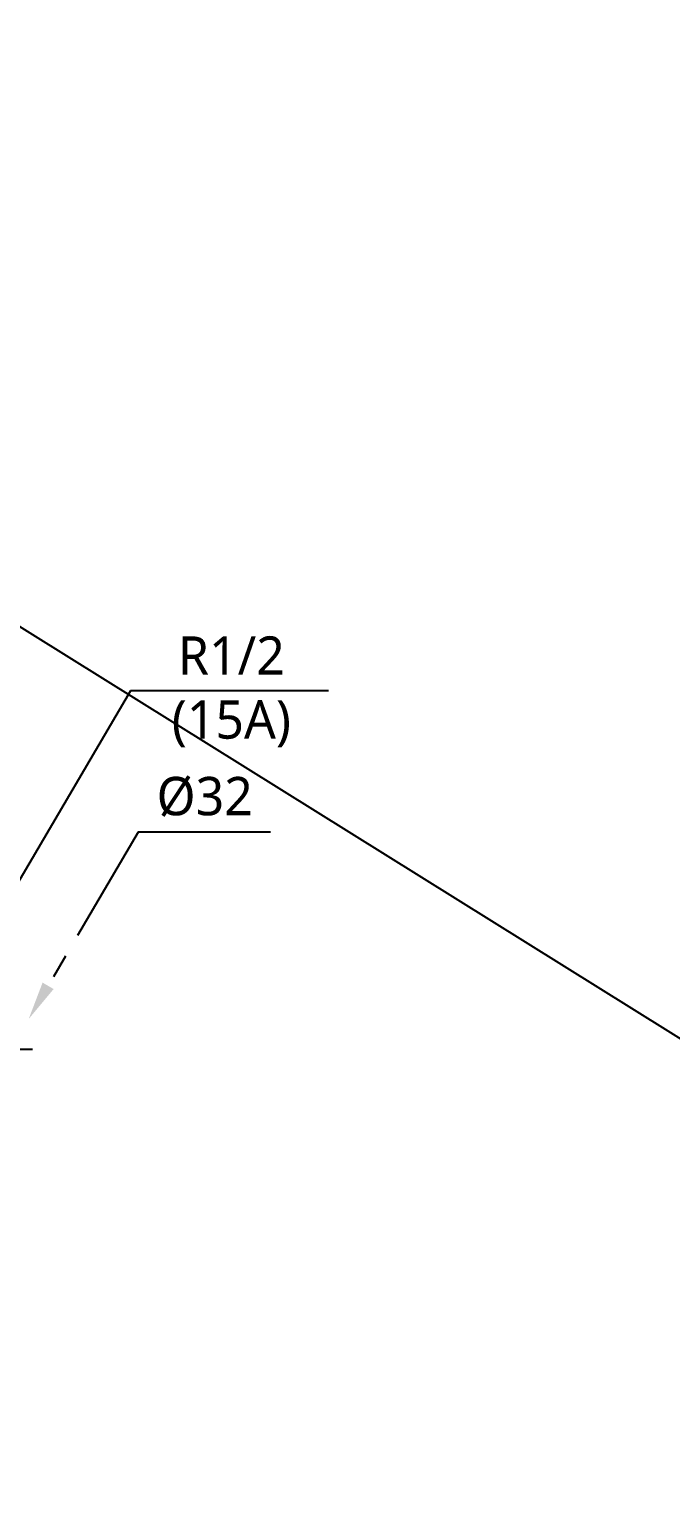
# Model space of a CAD drawing. Extents: x 283 to 7722, y -137 to 2100.
# Drawn here: x 2531 to 2866, y 246 to 1011 of the extents above; entities that cross this region are included whole.
import ezdxf

# ---------------------------------------------------------------- set-up
doc = ezdxf.new("R2010")
doc.units = 0
doc.header["$LTSCALE"] = 50
doc.header["$MEASUREMENT"] = 0
doc.linetypes.add('CENTER', pattern=[2, 1.25, -0.25, 0.25, -0.25])
doc.layers.get('0').update_dxf_attribs({"linetype": 'CONTINUOUS'})
doc.layers.add('1', color=1, linetype='CENTER')
doc.layers.add('4', color=4, linetype='CONTINUOUS')
doc.styles.get("Standard").update_dxf_attribs({"font": 'NanumGothic.ttf'})

msp = doc.modelspace()

# ---------------------------------------------------------------- linework, layer by layer
msp.add_line((283.25589, 2100), (3867, -137.42071))
at = {"layer": '1', "color": 3, "linetype": 'ByBlock'}
for p, q in [((2584.05949, 666.13382), (2525.22936, 565.65225)), ((2687.36928, 666.13382), (2584.05949, 666.13382)), ((2657.12954, 592.46103), (2588.14317, 592.46103))]:
    msp.add_line(p, q, dxfattribs=at)
at = {"layer": '1', "color": 3}
msp.add_line((2588.14317, 592.46103), (2541.19702, 512.27725), dxfattribs=at)
msp.add_solid([(2544.07359, 510.59307), (2538.32045, 513.96143), (2531.09195, 495.01783)], dxfattribs=at)
at = {"layer": '4'}
msp.add_line((2533.09195, 479.14283), (2368.72902, 479.14283), dxfattribs=at)

# ---------------------------------------------------------------- texts
at = {"layer": '1', "color": 2, "char_height": 20, "attachment_point": 5}
for s, insert in [('R1/2\\P(15A)', (2636.69728, 665.56722)), ('%%C32', (2622.80335, 610.75124))]:
    msp.add_mtext(s, dxfattribs=dict(at, insert=insert))

doc.saveas('drawing.dxf')
